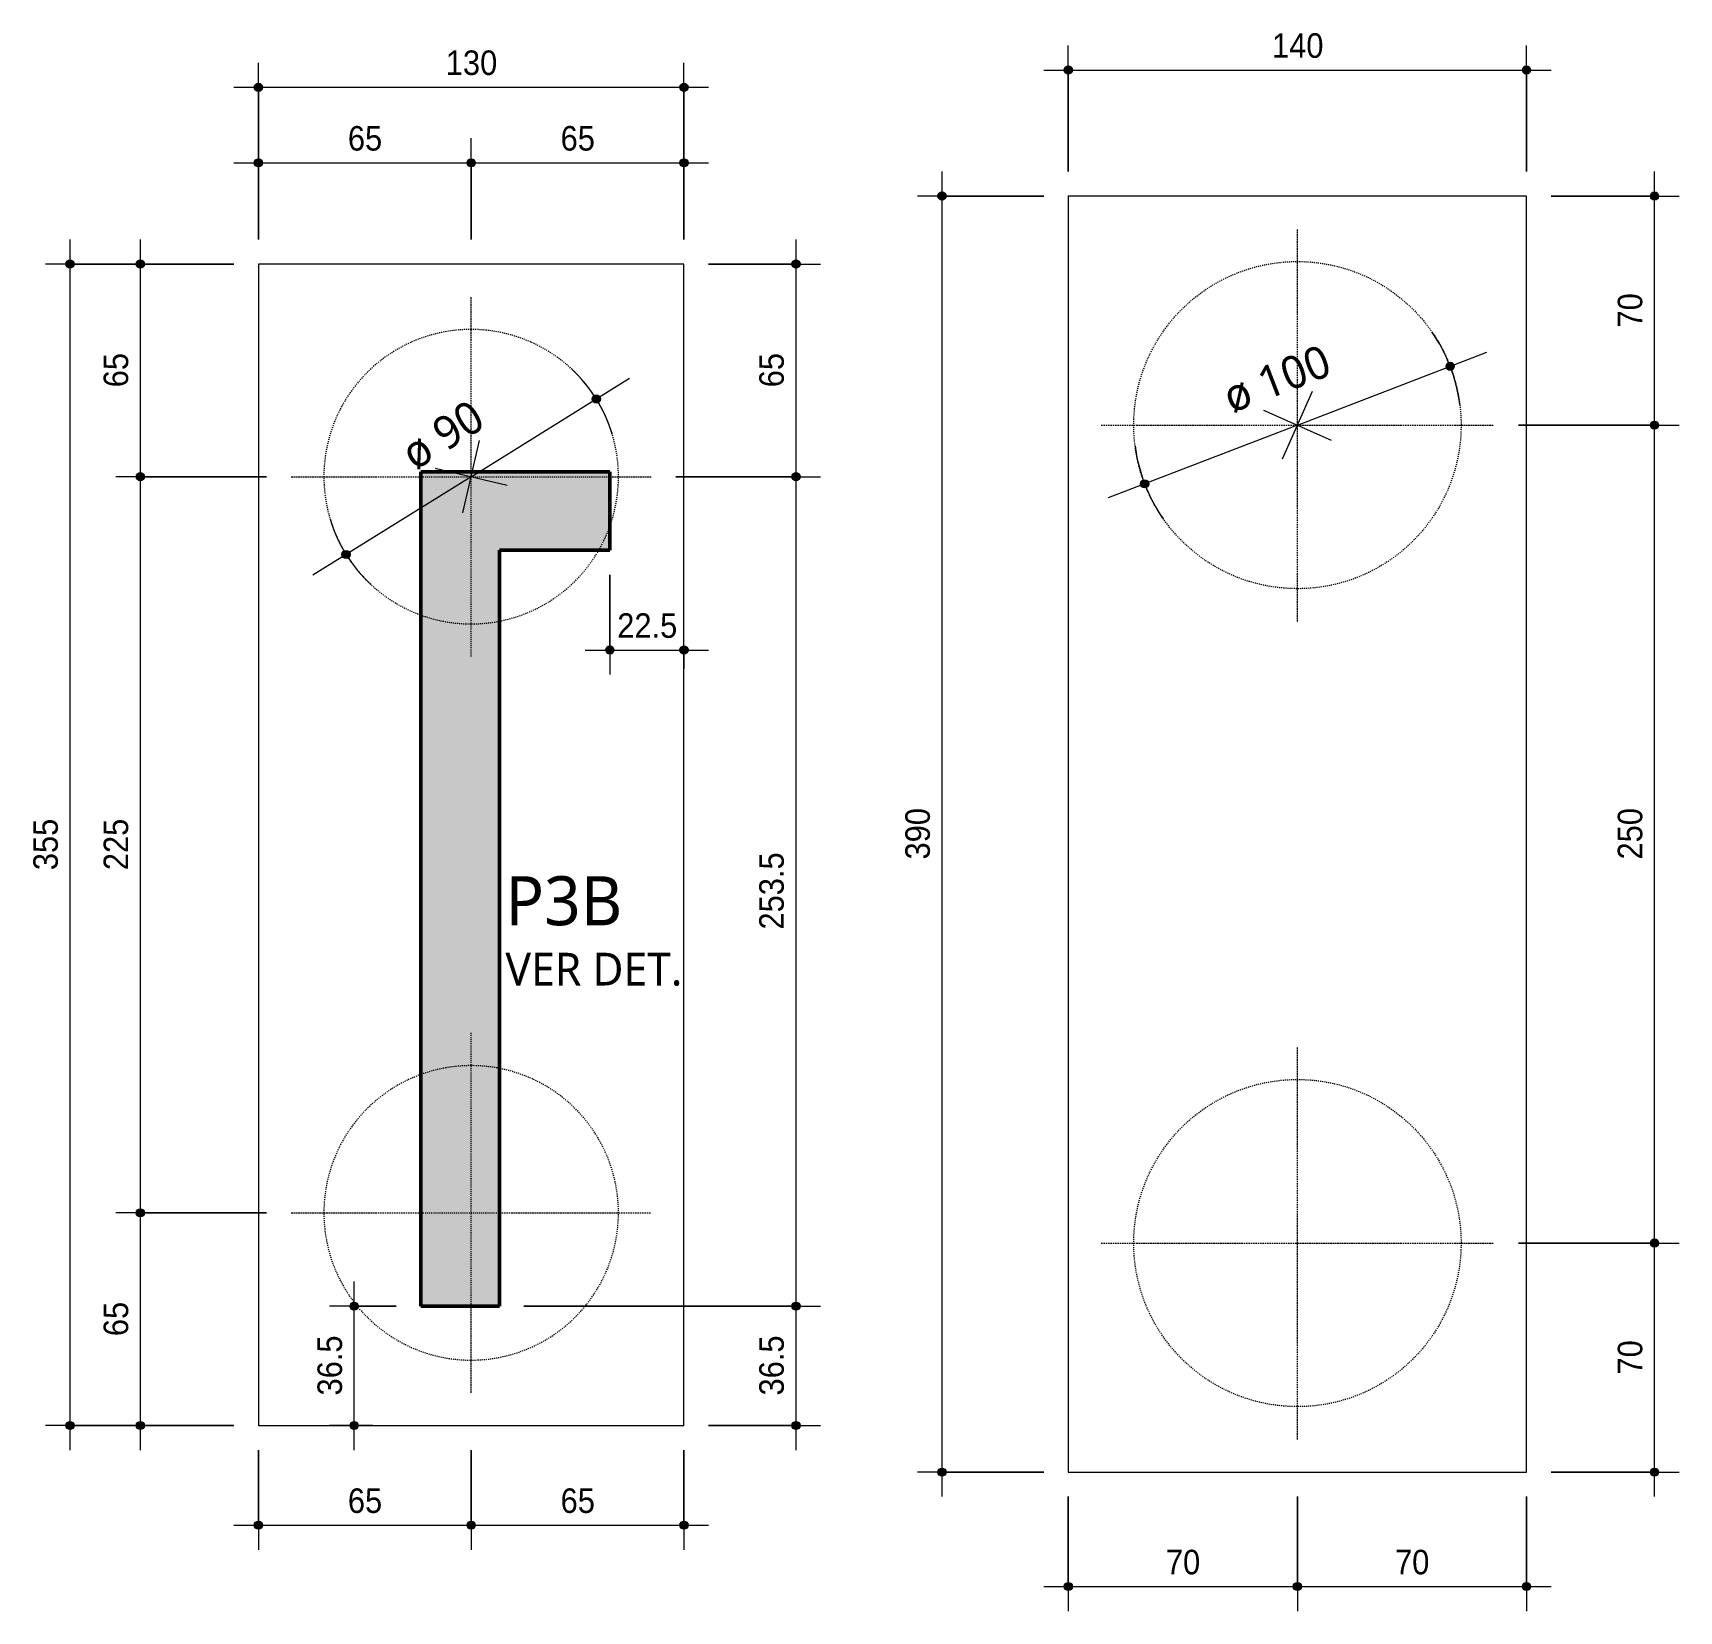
# Model space of a CAD drawing. Header units: centimetres. Extents: x -3523 to 38560, y -3196 to 88043.
# Drawn here: x 2165 to 2668, y 359 to 841 of the extents above; entities that cross this region are included whole.
import ezdxf

# ---------------------------------------------------------------- set-up
doc = ezdxf.new("R2010")
doc.units = ezdxf.units.CM
doc.linetypes.add('Hidden', pattern=[0.714375, 0.47625, -0.238125])
doc.linetypes.add('Traço', pattern=[0.635, 0.3175, -0.3175])
for name, color, linetype, lineweight in [('A-ANNO-DIMS', 7, 'Continuous', 9), ('A-ANNO-DIMS-50', 7, 'Continuous', 9), ('S-COLS', 7, 'Continuous', 25), ('S-COLS-IDEN', 7, 'Continuous', 9), ('S-FNDN', 7, 'Continuous', 25), ('S-FNDN-HDLN', 7, 'Traço', 18)]:
    doc.layers.add(name, color=color, linetype=linetype, lineweight=lineweight)
doc.styles.add('Arial_2', font='arial.ttf', dxfattribs={"width": 0.9, "height": 7.5})
doc.styles.add('Gadugi', font='gadugi.ttf', dxfattribs={"height": 15})
doc.styles.add('Gadugi_3', font='gadugi.ttf', dxfattribs={"height": 0.2})
doc.styles.add('Gadugi_6', font='gadugi.ttf', dxfattribs={"height": 10})
doc.dimstyles.new('PED_1_5mm_ESQ_3', dxfattribs={"dimscale": 30.48, "dimtxt": 7.651945, "dimasz": 0.328084, "dimexe": 0.246063, "dimexo": 0.246063, "dimgap": 0.049213, "dimtad": 1, "dimdec": 1, "dimrnd": 0.5, "dimdsep": 46, "dimtxsty": 'Arial_2', "dimblk1": 'DOTSMALL', "dimblk2": 'DOTSMALL', "dimsah": 1, "dimcen": 0.09, "dimdle": 0.246063, "dimazin": 0, "dimtfac": 1, "dimtdec": 4, "dimtix": 1, "dimtmove": 0, "dimatfit": 3, "dimfxl": 1, "dimtvp": 1, "dimtolj": 1, "dimtzin": 0, "dimarcsym": 2})
doc.dimstyles.new('PED_Diâmetro_-_2_5_mm_GADUGI', dxfattribs={"dimscale": 30.48, "dimtxt": 10.371623, "dimasz": 0.328084, "dimexe": 0.393701, "dimexo": 0, "dimgap": 0.246063, "dimtad": 1, "dimjust": 3, "dimrnd": 0.01, "dimdsep": 46, "dimtxsty": 'Gadugi_6', "dimblk1": 'DOTSMALL', "dimblk2": 'DOTSMALL', "dimsah": 1, "dimcen": 0.09, "dimdle": 0.393701, "dimazin": 0, "dimtfac": 1, "dimtdec": 4, "dimtix": 1, "dimtmove": 0, "dimatfit": 2, "dimfxl": 1, "dimtvp": 1, "dimtolj": 1, "dimtzin": 0, "dimarcsym": 2})

# ---------------------------------------------------------------- blocks, each defined once
blk = doc.blocks.new('PED_BLRET-2EST_R01_2019 - 355x130x170-3763702-DT08 - BL290')
at = {"layer": 'S-FNDN', "linetype": 'Hidden', "lineweight": 18}
for p, q in [((-117.5, 55), (-117.5, 15.37)), ((107.5, 55), (107.5, 15.37)), ((-172.5, 0), (-146, 0)), ((109, 0), (162.5, 0)), ((-117.5, -8.63), (-117.5, -55)), ((107.5, -42.37), (107.5, -55))]:
    blk.add_line(p, q, dxfattribs=at)
at = {"layer": 'S-FNDN-HDLN'}
for p, q in [((-117.5, 15.37), (-117.5, -8.62)), ((107.5, 15.37), (107.5, -42.37)), ((-145.99, 0), (-62.5, 0)), ((52.5, 0), (109, 0))]:
    blk.add_line(p, q, dxfattribs=at)
for centre, start, end in [((-117.5, 0), 20.0241, 348.9463), ((107.5, 0), 360, 159.932), ((-117.5, 0), 360, 20.0178), ((107.5, 0), 159.9384, 191.0942), ((-117.5, 0), 348.9526, 360), ((107.5, 0), 250.4612, 360), ((107.5, 0), 191.1005, 240), ((107.5, 0), 240, 250.4307)]:
    blk.add_arc(centre, 45, start, end, dxfattribs=at)
blk = doc.blocks.new('PED_BLRET-2EST_R01_2019 - 390x140x190-3763700-DT09 - BL2100')
at = {"layer": 'S-FNDN', "linetype": 'Hidden', "lineweight": 18}
for p, q in [((-130, 60), (-130, -60)), ((120, 60), (120, -60)), ((-190, 0), (-70, 0)), ((60, 0), (180, 0))]:
    blk.add_line(p, q, dxfattribs=at)
at = {"layer": 'S-FNDN-HDLN'}
for centre in [(-130, 0), (120, 0)]:
    blk.add_circle(centre, 50, dxfattribs=at)
blk = doc.blocks.new('DIMBLOCK301-DT08 - BL290')
at = {"layer": 'A-ANNO-DIMS-50'}
h = blk.add_hatch(color=256, dxfattribs=at)
edge = h.paths.add_edge_path(flags=0)
edge.add_arc((2197.56, 480.62), 1.25, 0, 360)
h = blk.add_hatch(color=256, dxfattribs=at)
edge = h.paths.add_edge_path(flags=0)
edge.add_arc((2197.56, 415.62), 1.25, 0, 360)
for p, q in [((2236.12, 480.62), (2190.06, 480.62)), ((2197.56, 408.12), (2197.56, 480.62)), ((2197.56, 480.62), (2236.12, 480.62)), ((2226.12, 415.62), (2190.06, 415.62)), ((2197.56, 415.62), (2226.12, 415.62))]:
    blk.add_line(p, q, dxfattribs=at)
for centre in [(2197.56, 480.62), (2197.56, 415.62)]:
    blk.add_circle(centre, 1.25, dxfattribs=at)
at = {"layer": 'A-ANNO-DIMS-50', "color": 0, "insert": (2186.32, 442.94), "char_height": 7.5, "width": 12.4315, "attachment_point": 1, "rotation": 90, "line_spacing_factor": 0.941778, "style": 'Arial_2'}
blk.add_mtext('65', dxfattribs=at)
blk = doc.blocks.new('_DotSmall')
at = {"color": 0, "linetype": 'ByBlock', "const_width": 0.5}
blk.add_lwpolyline([(-0.0625, 0, 1), (0.0625, 0, 1)], format="xyb", close=True, dxfattribs=at)
blk = doc.blocks.new('DIMBLOCK302-DT08 - BL290')
at = {"layer": 'A-ANNO-DIMS-50'}
h = blk.add_hatch(color=256, dxfattribs=at)
edge = h.paths.add_edge_path(flags=0)
edge.add_arc((2197.56, 705.62), 1.25, 0, 360)
h = blk.add_hatch(color=256, dxfattribs=at)
edge = h.paths.add_edge_path(flags=0)
edge.add_arc((2197.56, 480.62), 1.25, 0, 360)
for p, q in [((2236.12, 705.62), (2190.06, 705.62)), ((2197.56, 480.62), (2197.56, 705.62)), ((2197.56, 705.62), (2236.12, 705.62)), ((2236.12, 480.62), (2190.06, 480.62)), ((2197.56, 480.62), (2236.12, 480.62))]:
    blk.add_line(p, q, dxfattribs=at)
for centre in [(2197.56, 705.62), (2197.56, 480.62)]:
    blk.add_circle(centre, 1.25, dxfattribs=at)
at = {"layer": 'A-ANNO-DIMS-50', "color": 0, "insert": (2186.32, 585.35), "char_height": 7.5, "width": 18.6472, "attachment_point": 1, "rotation": 90, "line_spacing_factor": 0.941778, "style": 'Arial_2'}
blk.add_mtext('225', dxfattribs=at)
blk = doc.blocks.new('DIMBLOCK303-DT08 - BL290')
at = {"layer": 'A-ANNO-DIMS-50'}
h = blk.add_hatch(color=256, dxfattribs=at)
edge = h.paths.add_edge_path(flags=0)
edge.add_arc((2197.56, 770.62), 1.25, 0, 360)
h = blk.add_hatch(color=256, dxfattribs=at)
edge = h.paths.add_edge_path(flags=0)
edge.add_arc((2197.56, 705.62), 1.25, 0, 360)
for p, q in [((2197.56, 705.62), (2197.56, 778.12)), ((2226.12, 770.62), (2190.06, 770.62)), ((2197.56, 770.62), (2226.12, 770.62)), ((2236.12, 705.62), (2190.06, 705.62)), ((2197.56, 705.62), (2236.12, 705.62))]:
    blk.add_line(p, q, dxfattribs=at)
for centre in [(2197.56, 770.62), (2197.56, 705.62)]:
    blk.add_circle(centre, 1.25, dxfattribs=at)
at = {"layer": 'A-ANNO-DIMS-50', "color": 0, "insert": (2186.32, 732.94), "char_height": 7.5, "width": 12.4315, "attachment_point": 1, "rotation": 90, "line_spacing_factor": 0.941778, "style": 'Arial_2'}
blk.add_mtext('65', dxfattribs=at)
blk = doc.blocks.new('DIMBLOCK304-DT08 - BL290')
at = {"layer": 'A-ANNO-DIMS-50'}
h = blk.add_hatch(color=256, dxfattribs=at)
edge = h.paths.add_edge_path(flags=0)
edge.add_arc((2233.62, 801.55), 1.25, 0, 360)
h = blk.add_hatch(color=256, dxfattribs=at)
edge = h.paths.add_edge_path(flags=0)
edge.add_arc((2298.62, 801.55), 1.25, 0, 360)
for p, q in [((2233.62, 778.12), (2233.62, 809.05)), ((2298.62, 778.12), (2298.62, 809.05)), ((2226.12, 801.55), (2298.62, 801.55)), ((2233.62, 801.55), (2233.62, 778.12)), ((2298.62, 801.55), (2298.62, 778.12))]:
    blk.add_line(p, q, dxfattribs=at)
for centre in [(2233.62, 801.55), (2298.62, 801.55)]:
    blk.add_circle(centre, 1.25, dxfattribs=at)
at = {"layer": 'A-ANNO-DIMS-50', "color": 0, "insert": (2260.94, 812.79), "char_height": 7.5, "width": 12.4315, "attachment_point": 1, "line_spacing_factor": 0.941778, "style": 'Arial_2'}
blk.add_mtext('65', dxfattribs=at)
blk = doc.blocks.new('DIMBLOCK305-DT08 - BL290')
at = {"layer": 'A-ANNO-DIMS-50'}
h = blk.add_hatch(color=256, dxfattribs=at)
edge = h.paths.add_edge_path(flags=0)
edge.add_arc((2298.62, 801.55), 1.25, 0, 360)
h = blk.add_hatch(color=256, dxfattribs=at)
edge = h.paths.add_edge_path(flags=0)
edge.add_arc((2363.62, 801.55), 1.25, 0, 360)
for p, q in [((2298.62, 778.12), (2298.62, 809.05)), ((2363.62, 778.12), (2363.62, 809.05)), ((2298.62, 801.55), (2371.12, 801.55)), ((2298.62, 801.55), (2298.62, 778.12)), ((2363.62, 801.55), (2363.62, 778.12))]:
    blk.add_line(p, q, dxfattribs=at)
for centre in [(2298.62, 801.55), (2363.62, 801.55)]:
    blk.add_circle(centre, 1.25, dxfattribs=at)
at = {"layer": 'A-ANNO-DIMS-50', "color": 0, "insert": (2325.94, 812.79), "char_height": 7.5, "width": 12.4315, "attachment_point": 1, "line_spacing_factor": 0.941778, "style": 'Arial_2'}
blk.add_mtext('65', dxfattribs=at)
blk = doc.blocks.new('DIMBLOCK306-DT08 - BL290')
at = {"layer": 'A-ANNO-DIMS-50'}
h = blk.add_hatch(color=256, dxfattribs=at)
edge = h.paths.add_edge_path(flags=0)
edge.add_arc((2233.62, 385.17), 1.25, 0, 360)
h = blk.add_hatch(color=256, dxfattribs=at)
edge = h.paths.add_edge_path(flags=0)
edge.add_arc((2298.62, 385.17), 1.25, 0, 360)
for p, q in [((2233.62, 408.12), (2233.62, 377.67)), ((2233.62, 385.17), (2233.62, 408.12)), ((2298.62, 408.12), (2298.62, 377.67)), ((2298.62, 385.17), (2298.62, 408.12)), ((2226.12, 385.17), (2298.62, 385.17))]:
    blk.add_line(p, q, dxfattribs=at)
for centre in [(2233.62, 385.17), (2298.62, 385.17)]:
    blk.add_circle(centre, 1.25, dxfattribs=at)
at = {"layer": 'A-ANNO-DIMS-50', "color": 0, "insert": (2260.94, 396.41), "char_height": 7.5, "width": 12.4315, "attachment_point": 1, "line_spacing_factor": 0.941778, "style": 'Arial_2'}
blk.add_mtext('65', dxfattribs=at)
blk = doc.blocks.new('DIMBLOCK307-DT08 - BL290')
at = {"layer": 'A-ANNO-DIMS-50'}
h = blk.add_hatch(color=256, dxfattribs=at)
edge = h.paths.add_edge_path(flags=0)
edge.add_arc((2298.62, 385.17), 1.25, 0, 360)
h = blk.add_hatch(color=256, dxfattribs=at)
edge = h.paths.add_edge_path(flags=0)
edge.add_arc((2363.62, 385.17), 1.25, 0, 360)
for p, q in [((2298.62, 408.12), (2298.62, 377.67)), ((2298.62, 385.17), (2298.62, 408.12)), ((2363.62, 408.12), (2363.62, 377.67)), ((2363.62, 385.17), (2363.62, 408.12)), ((2298.62, 385.17), (2371.12, 385.17))]:
    blk.add_line(p, q, dxfattribs=at)
for centre in [(2298.62, 385.17), (2363.62, 385.17)]:
    blk.add_circle(centre, 1.25, dxfattribs=at)
at = {"layer": 'A-ANNO-DIMS-50', "color": 0, "insert": (2325.94, 396.41), "char_height": 7.5, "width": 12.4315, "attachment_point": 1, "line_spacing_factor": 0.941778, "style": 'Arial_2'}
blk.add_mtext('65', dxfattribs=at)
blk = doc.blocks.new('DIMBLOCK308-DT08 - BL290')
at = {"layer": 'A-ANNO-DIMS-50'}
h = blk.add_hatch(color=256, dxfattribs=at)
edge = h.paths.add_edge_path(flags=0)
edge.add_arc((2397.87, 452.12), 1.25, 0, 360)
h = blk.add_hatch(color=256, dxfattribs=at)
edge = h.paths.add_edge_path(flags=0)
edge.add_arc((2397.87, 415.62), 1.25, 0, 360)
for p, q in [((2314.74, 452.12), (2405.37, 452.12)), ((2397.87, 452.12), (2314.74, 452.12)), ((2397.87, 408.12), (2397.87, 452.12)), ((2371.12, 415.62), (2405.37, 415.62)), ((2397.87, 415.62), (2371.12, 415.62))]:
    blk.add_line(p, q, dxfattribs=at)
for centre in [(2397.87, 452.12), (2397.87, 415.62)]:
    blk.add_circle(centre, 1.25, dxfattribs=at)
at = {"layer": 'A-ANNO-DIMS-50', "color": 0, "insert": (2386.63, 424.8), "char_height": 7.5, "width": 21.7551, "attachment_point": 1, "rotation": 90, "line_spacing_factor": 0.941778, "style": 'Arial_2'}
blk.add_mtext('36.5', dxfattribs=at)
blk = doc.blocks.new('DIMBLOCK309-DT08 - BL290')
at = {"layer": 'A-ANNO-DIMS-50'}
h = blk.add_hatch(color=256, dxfattribs=at)
edge = h.paths.add_edge_path(flags=0)
edge.add_arc((2397.87, 705.62), 1.25, 0, 360)
h = blk.add_hatch(color=256, dxfattribs=at)
edge = h.paths.add_edge_path(flags=0)
edge.add_arc((2397.87, 452.12), 1.25, 0, 360)
for p, q in [((2361.12, 705.62), (2405.37, 705.62)), ((2397.87, 705.62), (2361.12, 705.62)), ((2397.87, 452.12), (2397.87, 705.62)), ((2314.74, 452.12), (2405.37, 452.12)), ((2397.87, 452.12), (2314.74, 452.12))]:
    blk.add_line(p, q, dxfattribs=at)
for centre in [(2397.87, 705.62), (2397.87, 452.12)]:
    blk.add_circle(centre, 1.25, dxfattribs=at)
at = {"layer": 'A-ANNO-DIMS-50', "color": 0, "insert": (2386.63, 567.21), "char_height": 7.5, "width": 27.9708, "attachment_point": 1, "rotation": 90, "line_spacing_factor": 0.941778, "style": 'Arial_2'}
blk.add_mtext('253.5', dxfattribs=at)
blk = doc.blocks.new('DIMBLOCK310-DT08 - BL290')
at = {"layer": 'A-ANNO-DIMS-50'}
h = blk.add_hatch(color=256, dxfattribs=at)
edge = h.paths.add_edge_path(flags=0)
edge.add_arc((2397.87, 770.62), 1.25, 0, 360)
h = blk.add_hatch(color=256, dxfattribs=at)
edge = h.paths.add_edge_path(flags=0)
edge.add_arc((2397.87, 705.62), 1.25, 0, 360)
for p, q in [((2397.87, 705.62), (2397.87, 778.12)), ((2371.12, 770.62), (2405.37, 770.62)), ((2397.87, 770.62), (2371.12, 770.62)), ((2361.12, 705.62), (2405.37, 705.62)), ((2397.87, 705.62), (2361.12, 705.62))]:
    blk.add_line(p, q, dxfattribs=at)
for centre in [(2397.87, 770.62), (2397.87, 705.62)]:
    blk.add_circle(centre, 1.25, dxfattribs=at)
at = {"layer": 'A-ANNO-DIMS-50', "color": 0, "insert": (2386.63, 732.94), "char_height": 7.5, "width": 12.4315, "attachment_point": 1, "rotation": 90, "line_spacing_factor": 0.941778, "style": 'Arial_2'}
blk.add_mtext('65', dxfattribs=at)
blk = doc.blocks.new('DIMBLOCK311-DT08 - BL290')
at = {"layer": 'A-ANNO-DIMS-50'}
h = blk.add_hatch(color=256, dxfattribs=at)
edge = h.paths.add_edge_path(flags=0)
edge.add_arc((2336.83, 729.38), 1.25, 0, 360)
h = blk.add_hatch(color=256, dxfattribs=at)
edge = h.paths.add_edge_path(flags=0)
edge.add_arc((2260.4, 681.85), 1.25, 0, 360)
for p, q in [((2298.62, 705.62), (2347.02, 735.72)), ((2296.05, 694.6), (2301.18, 716.64)), ((2298.62, 705.62), (2250.21, 675.52)), ((2287.6, 708.19), (2309.63, 703.05))]:
    blk.add_line(p, q, dxfattribs=at)
for centre in [(2336.83, 729.38), (2260.4, 681.85)]:
    blk.add_circle(centre, 1.25, dxfattribs=at)
for start, end in [(16.5993, 47.1571), (196.5993, 227.1571)]:
    blk.add_arc((2298.62, 705.62), 45, start, end, dxfattribs=at)
at = {"layer": 'A-ANNO-DIMS-50', "color": 0, "insert": (2276.06, 715.81), "char_height": 10, "width": 33.0532, "attachment_point": 1, "rotation": 31.8782, "line_spacing_factor": 1.02016, "style": 'Gadugi_6'}
blk.add_mtext('ø 90', dxfattribs=at)
blk = doc.blocks.new('PED_TAG_PILAR_R04 - PILAR VER DET_-2523782-DT08 - BL290')
at = {"layer": 'S-COLS-IDEN', "insert": (0.115, -0.633), "char_height": 0.2, "width": 1.37089, "attachment_point": 1, "style": 'Gadugi_3'}
blk.add_mtext('VER DET.', dxfattribs=at)
blk = doc.blocks.new('DIMBLOCK312-DT08 - BL290')
at = {"layer": 'A-ANNO-DIMS-50'}
h = blk.add_hatch(color=256, dxfattribs=at)
edge = h.paths.add_edge_path(flags=0)
edge.add_arc((2262.88, 452.12), 1.25, 0, 360)
h = blk.add_hatch(color=256, dxfattribs=at)
edge = h.paths.add_edge_path(flags=0)
edge.add_arc((2262.88, 415.62), 1.25, 0, 360)
for p, q in [((2262.88, 408.12), (2262.88, 459.62)), ((2275.74, 452.12), (2255.38, 452.12)), ((2262.88, 452.12), (2275.74, 452.12)), ((2268.62, 415.62), (2255.38, 415.62)), ((2262.88, 415.62), (2268.62, 415.62))]:
    blk.add_line(p, q, dxfattribs=at)
for centre in [(2262.88, 452.12), (2262.88, 415.62)]:
    blk.add_circle(centre, 1.25, dxfattribs=at)
at = {"layer": 'A-ANNO-DIMS-50', "color": 0, "insert": (2251.65, 424.8), "char_height": 7.5, "width": 21.7551, "attachment_point": 1, "rotation": 90, "line_spacing_factor": 0.941778, "style": 'Arial_2'}
blk.add_mtext('36.5', dxfattribs=at)
blk = doc.blocks.new('DIMBLOCK313-DT08 - BL290')
at = {"layer": 'A-ANNO-DIMS-50'}
h = blk.add_hatch(color=256, dxfattribs=at)
edge = h.paths.add_edge_path(flags=0)
edge.add_arc((2340.99, 652.64), 1.25, 0, 360)
h = blk.add_hatch(color=256, dxfattribs=at)
edge = h.paths.add_edge_path(flags=0)
edge.add_arc((2363.62, 652.64), 1.25, 0, 360)
for p, q in [((2340.99, 675.62), (2340.99, 645.14)), ((2340.99, 652.64), (2340.99, 675.62)), ((2363.62, 646.9), (2363.62, 660.14)), ((2333.49, 652.64), (2371.12, 652.64)), ((2363.62, 652.64), (2363.62, 646.9))]:
    blk.add_line(p, q, dxfattribs=at)
for centre in [(2340.99, 652.64), (2363.62, 652.64)]:
    blk.add_circle(centre, 1.25, dxfattribs=at)
at = {"layer": 'A-ANNO-DIMS-50', "color": 0, "insert": (2343.24, 663.87), "char_height": 7.5, "width": 21.7551, "attachment_point": 1, "line_spacing_factor": 0.941778, "style": 'Arial_2'}
blk.add_mtext('22.5', dxfattribs=at)
blk = doc.blocks.new('DIMBLOCK314-DT08 - BL290')
at = {"layer": 'A-ANNO-DIMS-50'}
h = blk.add_hatch(color=256, dxfattribs=at)
edge = h.paths.add_edge_path(flags=0)
edge.add_arc((2233.62, 824.65), 1.25, 0, 360)
h = blk.add_hatch(color=256, dxfattribs=at)
edge = h.paths.add_edge_path(flags=0)
edge.add_arc((2363.62, 824.65), 1.25, 0, 360)
for p, q in [((2233.62, 778.12), (2233.62, 832.15)), ((2363.62, 778.12), (2363.62, 832.15)), ((2226.12, 824.65), (2371.12, 824.65)), ((2233.62, 824.65), (2233.62, 778.12)), ((2363.62, 824.65), (2363.62, 778.12))]:
    blk.add_line(p, q, dxfattribs=at)
for centre in [(2233.62, 824.65), (2363.62, 824.65)]:
    blk.add_circle(centre, 1.25, dxfattribs=at)
at = {"layer": 'A-ANNO-DIMS-50', "color": 0, "insert": (2290.85, 835.89), "char_height": 7.5, "width": 18.6472, "attachment_point": 1, "line_spacing_factor": 0.941778, "style": 'Arial_2'}
blk.add_mtext('130', dxfattribs=at)
blk = doc.blocks.new('DIMBLOCK315-DT08 - BL290')
at = {"layer": 'A-ANNO-DIMS-50'}
h = blk.add_hatch(color=256, dxfattribs=at)
edge = h.paths.add_edge_path(flags=0)
edge.add_arc((2176.07, 770.62), 1.25, 0, 360)
h = blk.add_hatch(color=256, dxfattribs=at)
edge = h.paths.add_edge_path(flags=0)
edge.add_arc((2176.07, 415.62), 1.25, 0, 360)
for p, q in [((2176.07, 408.12), (2176.07, 778.12)), ((2226.12, 770.62), (2168.57, 770.62)), ((2176.07, 770.62), (2226.12, 770.62)), ((2226.12, 415.62), (2168.57, 415.62)), ((2176.07, 415.62), (2226.12, 415.62))]:
    blk.add_line(p, q, dxfattribs=at)
for centre in [(2176.07, 770.62), (2176.07, 415.62)]:
    blk.add_circle(centre, 1.25, dxfattribs=at)
at = {"layer": 'A-ANNO-DIMS-50', "color": 0, "insert": (2164.83, 585.35), "char_height": 7.5, "width": 18.6472, "attachment_point": 1, "rotation": 90, "line_spacing_factor": 0.941778, "style": 'Arial_2'}
blk.add_mtext('355', dxfattribs=at)
blk = doc.blocks.new('DIMBLOCK316-DT09 - BL2100')
at = {"layer": 'A-ANNO-DIMS-50'}
h = blk.add_hatch(color=256, dxfattribs=at)
edge = h.paths.add_edge_path(flags=0)
edge.add_arc((2442.48, 791.38), 1.25, 0, 360)
h = blk.add_hatch(color=256, dxfattribs=at)
edge = h.paths.add_edge_path(flags=0)
edge.add_arc((2442.48, 401.38), 1.25, 0, 360)
for p, q in [((2442.48, 393.88), (2442.48, 798.88)), ((2473.55, 791.38), (2434.98, 791.38)), ((2442.48, 791.38), (2473.55, 791.38)), ((2473.55, 401.38), (2434.98, 401.38)), ((2442.48, 401.38), (2473.55, 401.38))]:
    blk.add_line(p, q, dxfattribs=at)
for centre in [(2442.48, 791.38), (2442.48, 401.38)]:
    blk.add_circle(centre, 1.25, dxfattribs=at)
at = {"layer": 'A-ANNO-DIMS-50', "color": 0, "insert": (2431.25, 588.62), "char_height": 7.5, "width": 18.6472, "attachment_point": 1, "rotation": 90, "line_spacing_factor": 0.941778, "style": 'Arial_2'}
blk.add_mtext('390', dxfattribs=at)
blk = doc.blocks.new('DIMBLOCK317-DT09 - BL2100')
at = {"layer": 'A-ANNO-DIMS-50'}
h = blk.add_hatch(color=256, dxfattribs=at)
edge = h.paths.add_edge_path(flags=0)
edge.add_arc((2481.05, 829.9), 1.25, 0, 360)
h = blk.add_hatch(color=256, dxfattribs=at)
edge = h.paths.add_edge_path(flags=0)
edge.add_arc((2621.05, 829.9), 1.25, 0, 360)
for p, q in [((2481.05, 798.88), (2481.05, 837.4)), ((2621.05, 798.88), (2621.05, 837.4)), ((2473.55, 829.9), (2628.55, 829.9)), ((2481.05, 829.9), (2481.05, 798.88)), ((2621.05, 829.9), (2621.05, 798.88))]:
    blk.add_line(p, q, dxfattribs=at)
for centre in [(2481.05, 829.9), (2621.05, 829.9)]:
    blk.add_circle(centre, 1.25, dxfattribs=at)
at = {"layer": 'A-ANNO-DIMS-50', "color": 0, "insert": (2543.28, 841.14), "char_height": 7.5, "width": 18.6472, "attachment_point": 1, "line_spacing_factor": 0.941778, "style": 'Arial_2'}
blk.add_mtext('140', dxfattribs=at)
blk = doc.blocks.new('DIMBLOCK318-DT09 - BL2100')
at = {"layer": 'A-ANNO-DIMS-50'}
h = blk.add_hatch(color=256, dxfattribs=at)
edge = h.paths.add_edge_path(flags=0)
edge.add_arc((2481.05, 366.41), 1.25, 0, 360)
h = blk.add_hatch(color=256, dxfattribs=at)
edge = h.paths.add_edge_path(flags=0)
edge.add_arc((2551.05, 366.41), 1.25, 0, 360)
for p, q in [((2481.05, 393.88), (2481.05, 358.91)), ((2481.05, 366.41), (2481.05, 393.88)), ((2551.05, 393.88), (2551.05, 358.91)), ((2551.05, 366.41), (2551.05, 393.88)), ((2473.55, 366.41), (2551.05, 366.41))]:
    blk.add_line(p, q, dxfattribs=at)
for centre in [(2481.05, 366.41), (2551.05, 366.41)]:
    blk.add_circle(centre, 1.25, dxfattribs=at)
at = {"layer": 'A-ANNO-DIMS-50', "color": 0, "insert": (2510.87, 377.64), "char_height": 7.5, "width": 12.4315, "attachment_point": 1, "line_spacing_factor": 0.941778, "style": 'Arial_2'}
blk.add_mtext('70', dxfattribs=at)
blk = doc.blocks.new('DIMBLOCK319-DT09 - BL2100')
at = {"layer": 'A-ANNO-DIMS-50'}
h = blk.add_hatch(color=256, dxfattribs=at)
edge = h.paths.add_edge_path(flags=0)
edge.add_arc((2551.05, 366.41), 1.25, 0, 360)
h = blk.add_hatch(color=256, dxfattribs=at)
edge = h.paths.add_edge_path(flags=0)
edge.add_arc((2621.05, 366.41), 1.25, 0, 360)
for p, q in [((2551.05, 393.88), (2551.05, 358.91)), ((2551.05, 366.41), (2551.05, 393.88)), ((2621.05, 393.88), (2621.05, 358.91)), ((2621.05, 366.41), (2621.05, 393.88)), ((2551.05, 366.41), (2628.55, 366.41))]:
    blk.add_line(p, q, dxfattribs=at)
for centre in [(2551.05, 366.41), (2621.05, 366.41)]:
    blk.add_circle(centre, 1.25, dxfattribs=at)
at = {"layer": 'A-ANNO-DIMS-50', "color": 0, "insert": (2580.87, 377.64), "char_height": 7.5, "width": 12.4315, "attachment_point": 1, "line_spacing_factor": 0.941778, "style": 'Arial_2'}
blk.add_mtext('70', dxfattribs=at)
blk = doc.blocks.new('DIMBLOCK320-DT09 - BL2100')
at = {"layer": 'A-ANNO-DIMS-50'}
h = blk.add_hatch(color=256, dxfattribs=at)
edge = h.paths.add_edge_path(flags=0)
edge.add_arc((2660.16, 471.38), 1.25, 0, 360)
h = blk.add_hatch(color=256, dxfattribs=at)
edge = h.paths.add_edge_path(flags=0)
edge.add_arc((2660.16, 401.38), 1.25, 0, 360)
for p, q in [((2618.55, 471.38), (2667.66, 471.38)), ((2660.16, 471.38), (2618.55, 471.38)), ((2660.16, 393.88), (2660.16, 471.38)), ((2628.55, 401.38), (2667.66, 401.38)), ((2660.16, 401.38), (2628.55, 401.38))]:
    blk.add_line(p, q, dxfattribs=at)
for centre in [(2660.16, 471.38), (2660.16, 401.38)]:
    blk.add_circle(centre, 1.25, dxfattribs=at)
at = {"layer": 'A-ANNO-DIMS-50', "color": 0, "insert": (2648.92, 431.21), "char_height": 7.5, "width": 12.4315, "attachment_point": 1, "rotation": 90, "line_spacing_factor": 0.941778, "style": 'Arial_2'}
blk.add_mtext('70', dxfattribs=at)
blk = doc.blocks.new('DIMBLOCK321-DT09 - BL2100')
at = {"layer": 'A-ANNO-DIMS-50'}
h = blk.add_hatch(color=256, dxfattribs=at)
edge = h.paths.add_edge_path(flags=0)
edge.add_arc((2660.16, 721.38), 1.25, 0, 360)
h = blk.add_hatch(color=256, dxfattribs=at)
edge = h.paths.add_edge_path(flags=0)
edge.add_arc((2660.16, 471.38), 1.25, 0, 360)
for p, q in [((2618.55, 721.38), (2667.66, 721.38)), ((2660.16, 721.38), (2618.55, 721.38)), ((2660.16, 471.38), (2660.16, 721.38)), ((2618.55, 471.38), (2667.66, 471.38)), ((2660.16, 471.38), (2618.55, 471.38))]:
    blk.add_line(p, q, dxfattribs=at)
for centre in [(2660.16, 721.38), (2660.16, 471.38)]:
    blk.add_circle(centre, 1.25, dxfattribs=at)
at = {"layer": 'A-ANNO-DIMS-50', "color": 0, "insert": (2648.92, 588.62), "char_height": 7.5, "width": 18.6472, "attachment_point": 1, "rotation": 90, "line_spacing_factor": 0.941778, "style": 'Arial_2'}
blk.add_mtext('250', dxfattribs=at)
blk = doc.blocks.new('DIMBLOCK322-DT09 - BL2100')
at = {"layer": 'A-ANNO-DIMS-50'}
h = blk.add_hatch(color=256, dxfattribs=at)
edge = h.paths.add_edge_path(flags=0)
edge.add_arc((2660.16, 791.38), 1.25, 0, 360)
h = blk.add_hatch(color=256, dxfattribs=at)
edge = h.paths.add_edge_path(flags=0)
edge.add_arc((2660.16, 721.38), 1.25, 0, 360)
for p, q in [((2660.16, 721.38), (2660.16, 798.88)), ((2628.55, 791.38), (2667.66, 791.38)), ((2660.16, 791.38), (2628.55, 791.38)), ((2618.55, 721.38), (2667.66, 721.38)), ((2660.16, 721.38), (2618.55, 721.38))]:
    blk.add_line(p, q, dxfattribs=at)
for centre in [(2660.16, 791.38), (2660.16, 721.38)]:
    blk.add_circle(centre, 1.25, dxfattribs=at)
at = {"layer": 'A-ANNO-DIMS-50', "color": 0, "insert": (2648.92, 751.21), "char_height": 7.5, "width": 12.4315, "attachment_point": 1, "rotation": 90, "line_spacing_factor": 0.941778, "style": 'Arial_2'}
blk.add_mtext('70', dxfattribs=at)
blk = doc.blocks.new('DIMBLOCK323-DT09 - BL2100')
at = {"layer": 'A-ANNO-DIMS-50'}
h = blk.add_hatch(color=256, dxfattribs=at)
edge = h.paths.add_edge_path(flags=0)
edge.add_arc((2597.72, 739.34), 1.25, 0, 360)
h = blk.add_hatch(color=256, dxfattribs=at)
edge = h.paths.add_edge_path(flags=0)
edge.add_arc((2504.39, 703.43), 1.25, 0, 360)
for p, q in [((2551.05, 721.38), (2608.92, 743.65)), ((2546.46, 711.05), (2555.65, 731.72)), ((2540.71, 725.98), (2561.39, 716.79)), ((2551.05, 721.38), (2493.19, 699.12))]:
    blk.add_line(p, q, dxfattribs=at)
for centre in [(2597.72, 739.34), (2504.39, 703.43)]:
    blk.add_circle(centre, 1.25, dxfattribs=at)
for start, end in [(7.2976, 34.7996), (187.2976, 214.7996)]:
    blk.add_arc((2551.05, 721.38), 50, start, end, dxfattribs=at)
at = {"layer": 'A-ANNO-DIMS-50', "color": 0, "insert": (2527.24, 734.25), "char_height": 10, "width": 42.2346, "attachment_point": 1, "rotation": 21.0486, "line_spacing_factor": 1.02016, "style": 'Gadugi_6'}
blk.add_mtext('ø 100', dxfattribs=at)

msp = doc.modelspace()

# ---------------------------------------------------------------- hatches: boundary and pattern name
at = {"layer": 'S-COLS', "true_color": 0x808080}
msp.add_hatch(color=8, dxfattribs=at).paths.add_polyline_path([(2307.241, 452.119), (2307.241, 683.119), (2340.99, 683.119), (2340.99, 707.119), (2283.241, 707.119), (2283.241, 452.119)], flags=0)

# ---------------------------------------------------------------- linework, layer by layer
at = {"layer": 'S-COLS', "lineweight": 50}
for p, q in [((2340.99, 707.119), (2283.241, 707.119)), ((2283.241, 707.119), (2283.241, 452.119)), ((2340.99, 683.119), (2340.99, 707.119)), ((2307.241, 452.119), (2307.241, 683.119)), ((2307.241, 683.119), (2340.99, 683.119)), ((2283.241, 452.119), (2307.241, 452.119))]:
    msp.add_line(p, q, dxfattribs=at)
at = {"layer": 'S-FNDN', "lineweight": 18}
for p, q in [((2481.053, 791.385), (2481.053, 401.385)), ((2621.053, 791.385), (2481.053, 791.385)), ((2621.053, 567.465), (2621.053, 791.385)), ((2233.616, 770.619), (2233.616, 707.119)), ((2260.412, 770.619), (2233.616, 770.619)), ((2279.412, 770.619), (2260.412, 770.619)), ((2363.616, 770.619), (2279.412, 770.619)), ((2363.616, 707.119), (2363.616, 770.619)), ((2233.616, 707.119), (2233.616, 688.119)), ((2363.616, 688.119), (2363.616, 707.119)), ((2233.616, 688.119), (2233.616, 415.619)), ((2363.616, 415.619), (2363.616, 688.119)), ((2621.053, 548.465), (2621.053, 567.465)), ((2621.053, 401.385), (2621.053, 548.465)), ((2233.616, 415.619), (2283.243, 415.619)), ((2283.243, 415.619), (2302.243, 415.619)), ((2302.243, 415.619), (2363.616, 415.619)), ((2481.053, 401.385), (2539.053, 401.385)), ((2539.053, 401.385), (2558.053, 401.385)), ((2558.053, 401.385), (2621.053, 401.385))]:
    msp.add_line(p, q, dxfattribs=at)

# ---------------------------------------------------------------- block references
at = {"layer": 'S-COLS-IDEN', "xscale": 49.99999999999998, "yscale": 49.99999999999998, "zscale": 49.99999999999998}
msp.add_blockref('PED_TAG_PILAR_R04 - PILAR VER DET_-2523782-DT08 - BL290', (2303.349, 591.757), dxfattribs=at)
at = {"layer": 'S-FNDN', "linetype": 'Hidden', "lineweight": 18, "rotation": 90.00000000000001}
msp.add_blockref('PED_BLRET-2EST_R01_2019 - 390x140x190-3763700-DT09 - BL2100', (2551.053, 601.385), dxfattribs=at)
at = {"layer": 'S-FNDN', "linetype": 'Traço', "lineweight": 18, "rotation": 89.9999999999999}
msp.add_blockref('PED_BLRET-2EST_R01_2019 - 355x130x170-3763702-DT08 - BL290', (2298.616, 598.119), dxfattribs=at)

# ---------------------------------------------------------------- texts
at = {"layer": 'S-COLS-IDEN', "insert": (2309.093, 583.52), "char_height": 15, "width": 43.29112, "attachment_point": 1, "style": 'Gadugi'}
msp.add_mtext('P3B', dxfattribs=at)

# ---------------------------------------------------------------- dimensions: what is measured, and where the dimension line sits
at = {"layer": 'A-ANNO-DIMS'}
for base, p1, p2, override, picture, middle in [((2621.053, 829.904), (2481.053, 791.385), (2621.053, 791.385), {"dimpost": '<>', "dimfxl": 140}, 'DIMBLOCK317-DT09 - BL2100', (2551.053, 835.233)), ((2363.616, 824.654), (2233.616, 770.619), (2363.616, 770.619), {"dimpost": '<>', "dimfxl": 130}, 'DIMBLOCK314-DT08 - BL290', (2298.616, 829.986)), ((2298.616, 801.553), (2233.616, 770.619), (2298.616, 770.619), {"dimpost": '<>', "dimfxl": 65}, 'DIMBLOCK304-DT08 - BL290', (2266.116, 806.882)), ((2363.616, 801.553), (2298.616, 770.619), (2363.616, 770.619), {"dimpost": '<>', "dimfxl": 65}, 'DIMBLOCK305-DT08 - BL290', (2331.116, 806.882)), ((2363.616, 652.635), (2340.99, 683.119), (2363.616, 654.403), {"dimpost": '<>', "dimfxl": 36.558895}, 'DIMBLOCK313-DT08 - BL290', (2352.303, 657.965)), ((2298.616, 385.171), (2233.616, 415.619), (2298.616, 415.619), {"dimpost": '<>', "dimfxl": 65}, 'DIMBLOCK306-DT08 - BL290', (2266.116, 390.5)), ((2363.616, 385.171), (2298.616, 415.619), (2363.616, 415.619), {"dimpost": '<>', "dimfxl": 65}, 'DIMBLOCK307-DT08 - BL290', (2331.116, 390.5)), ((2551.053, 366.408), (2481.053, 401.385), (2551.053, 401.385), {"dimpost": '<>', "dimfxl": 70}, 'DIMBLOCK318-DT09 - BL2100', (2516.053, 371.737)), ((2621.053, 366.408), (2551.053, 401.385), (2621.053, 401.385), {"dimpost": '<>', "dimfxl": 70}, 'DIMBLOCK319-DT09 - BL2100', (2586.053, 371.737))]:
    dim = msp.add_linear_dim(base=base, p1=p1, p2=p2, dimstyle='PED_1_5mm_ESQ_3', override=override, dxfattribs=at)
    dim.commit()
    dim.dimension.update_dxf_attribs({"geometry": picture, "text_midpoint": middle})
for base, p1, p2, override, picture, middle in [((2442.485, 791.385), (2481.053, 401.385), (2481.053, 791.385), {"dimpost": '<>', "dimfxl": 390}, 'DIMBLOCK316-DT09 - BL2100', (2437.153, 596.385)), ((2660.156, 791.385), (2611.053, 721.385), (2621.053, 791.385), {"dimpost": '<>', "dimfxl": 70.710678}, 'DIMBLOCK322-DT09 - BL2100', (2654.826, 756.385)), ((2176.07, 770.619), (2233.616, 415.619), (2233.616, 770.619), {"dimpost": '<>', "dimfxl": 355}, 'DIMBLOCK315-DT08 - BL290', (2170.738, 593.119)), ((2197.558, 770.619), (2243.616, 705.619), (2233.616, 770.619), {"dimpost": '<>', "dimfxl": 65.764732}, 'DIMBLOCK303-DT08 - BL290', (2192.229, 738.119)), ((2397.868, 770.619), (2353.616, 705.619), (2363.616, 770.619), {"dimpost": '<>', "dimfxl": 65.764732}, 'DIMBLOCK310-DT08 - BL290', (2392.539, 738.119)), ((2660.156, 721.385), (2611.053, 471.385), (2611.053, 721.385), {"dimpost": '<>', "dimfxl": 250}, 'DIMBLOCK321-DT09 - BL2100', (2654.826, 596.385)), ((2197.558, 705.619), (2243.616, 480.619), (2243.616, 705.619), {"dimpost": '<>', "dimfxl": 225}, 'DIMBLOCK302-DT08 - BL290', (2192.229, 593.119)), ((2397.868, 705.619), (2307.241, 452.119), (2353.616, 705.619), {"dimpost": '<>', "dimfxl": 257.706667}, 'DIMBLOCK309-DT08 - BL290', (2392.536, 578.869)), ((2197.558, 480.619), (2233.616, 415.619), (2243.616, 480.619), {"dimpost": '<>', "dimfxl": 65.764732}, 'DIMBLOCK301-DT08 - BL290', (2192.229, 448.119)), ((2660.156, 471.385), (2621.053, 401.385), (2611.053, 471.385), {"dimpost": '<>', "dimfxl": 70.710678}, 'DIMBLOCK320-DT09 - BL2100', (2654.826, 436.385)), ((2262.884, 452.119), (2261.116, 415.619), (2283.241, 452.119), {"dimpost": '<>', "dimfxl": 42.682165}, 'DIMBLOCK312-DT08 - BL290', (2257.552, 433.869)), ((2397.868, 452.119), (2363.616, 415.619), (2307.241, 452.119), {"dimpost": '<>', "dimfxl": 67.159482}, 'DIMBLOCK308-DT08 - BL290', (2392.536, 433.869))]:
    dim = msp.add_linear_dim(base=base, p1=p1, p2=p2, angle=90, dimstyle='PED_1_5mm_ESQ_3', override=override, dxfattribs=at)
    dim.commit()
    dim.dimension.update_dxf_attribs({"geometry": picture, "text_midpoint": middle})
for p1, p2, picture, middle in [((2597.716, 739.343), (2504.389, 703.427), 'DIMBLOCK323-DT09 - BL2100', (2546.42, 733.422)), ((2336.828, 729.384), (2260.403, 681.854), 'DIMBLOCK311-DT08 - BL290', (2291.819, 716.547))]:
    dim = msp.add_diameter_dim_2p(p1=p1, p2=p2, dimstyle='PED_Diâmetro_-_2_5_mm_GADUGI', override={"dimpost": 'ø<>'}, dxfattribs=at)
    dim.commit()
    dim.dimension.update_dxf_attribs({"geometry": picture, "text_midpoint": middle})

doc.saveas('drawing.dxf')
